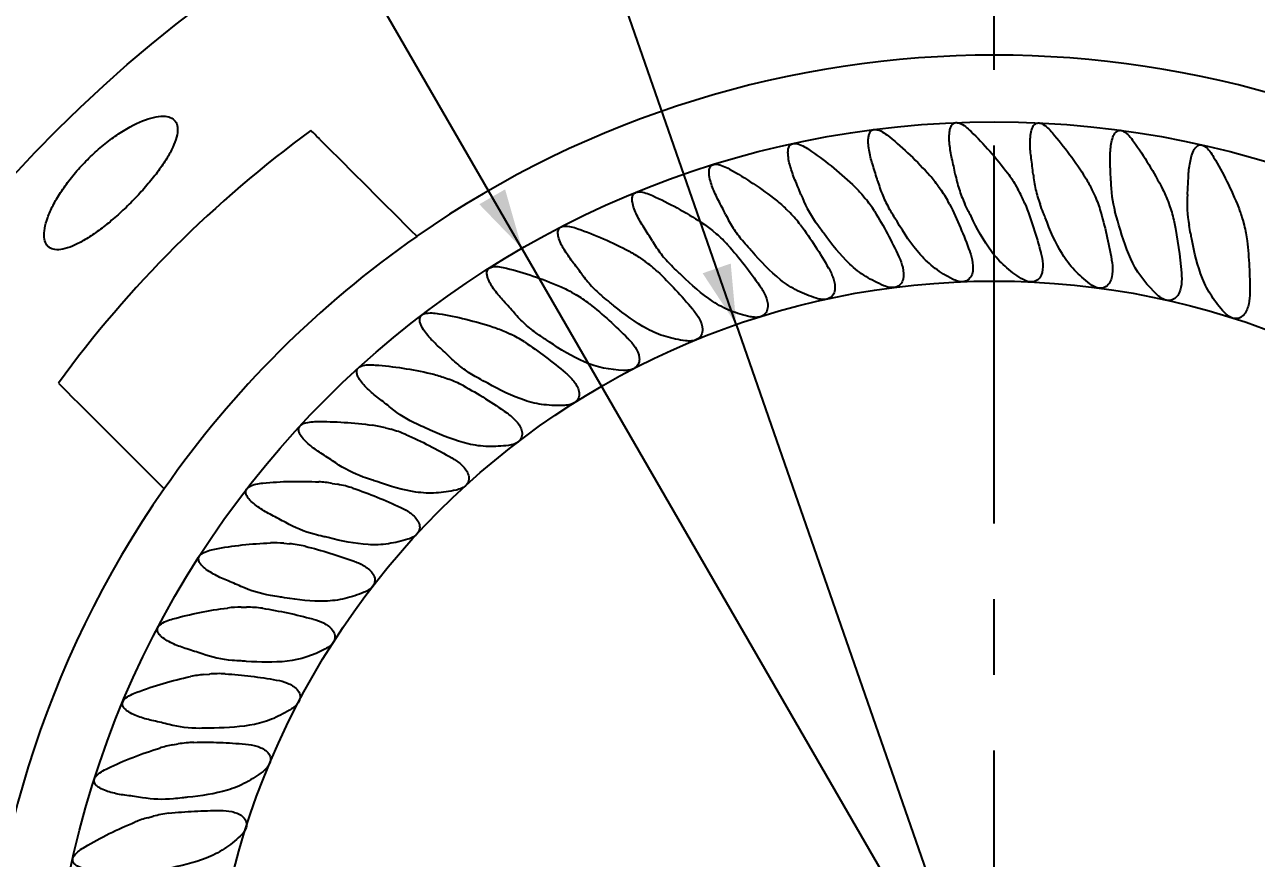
# Model space of a CAD drawing. Header units: millimetres. Extents: x 8 to 3888, y -9869 to 412.
# Drawn here: x 91.34 to 132.72, y 208.74 to 236.75 of the extents above; entities that cross this region are included whole.
import ezdxf

# ---------------------------------------------------------------- set-up
doc = ezdxf.new("R2010")
doc.units = ezdxf.units.MM
doc.linetypes.add('CENTERX2', pattern=[20.32, 12.7, -2.54, 2.54, -2.54])
doc.layers.add('CENTERLINE', color=4, linetype='CENTERX2')
doc.layers.add('DIMENSIONS', color=2, linetype='Continuous')
doc.layers.add('OUTLINE', color=7, linetype='Continuous', lineweight=25)
doc.styles.add('SLDTEXTSTYLE0', font='TXT', dxfattribs={"width": 0.75})
doc.dimstyles.new('SLDDIMSTYLE0', dxfattribs={"dimtxt": 3.5, "dimasz": 2, "dimexe": 0, "dimexo": 0.0625, "dimgap": 0.875, "dimtad": 1, "dimdec": 1, "dimrnd": 1e-09, "dimzin": 12, "dimdsep": 46, "dimtxsty": 'SLDTEXTSTYLE0', "dimblk1": 'NONE', "dimsah": 1, "dimcen": 0, "dimadec": 0, "dimazin": 3, "dimtfac": 1, "dimtdec": 1, "dimtmove": 0, "dimatfit": 3, "dimldrblk": 'NONE', "dimfxl": 0, "dimfrac": 2, "dimtolj": 1, "dimtzin": 12, "dimarcsym": 0})
doc.dimstyles.new('SLDDIMSTYLE2', dxfattribs={"dimtxt": 3.5, "dimasz": 2, "dimexe": 0, "dimexo": 0.0625, "dimgap": 0.875, "dimtad": 1, "dimdec": 4, "dimzin": 12, "dimdsep": 46, "dimtxsty": 'SLDTEXTSTYLE0', "dimsah": 1, "dimcen": 0.09, "dimazin": 3, "dimtfac": 1, "dimtofl": 0, "dimtmove": 0, "dimatfit": 3, "dimfxl": 0, "dimfrac": 2, "dimtolj": 1, "dimtzin": 12, "dimarcsym": 0})

# ---------------------------------------------------------------- blocks, each defined once
blk = doc.blocks.new('_D')
at = {"layer": 'DIMENSIONS'}
for q in [(94.388, 286.649), (132.576, 176.843)]:
    blk.add_line((115.247, 226.67), q, dxfattribs=at)
blk.add_solid([(115.247, 226.67), (115.062, 228.723), (114.118, 228.395)], dxfattribs=at)
at = {"layer": 'DIMENSIONS', "char_height": 3.5, "attachment_point": 1, "rotation": 289.1766, "style": 'SLDTEXTSTYLE0'}
for s, insert in [('%%c', (99.169, 286.631)), ('52,8', (100.894, 281.67))]:
    blk.add_mtext(s, dxfattribs=dict(at, insert=insert))
blk = doc.blocks.new('_None')
blk = doc.blocks.new('_D_1')
at = {"layer": 'DIMENSIONS'}
for q in [(77.725, 281.754), (139.774, 174.281)]:
    blk.add_line((108.049, 229.232), q, dxfattribs=at)
blk.add_solid([(108.049, 229.232), (107.482, 231.214), (106.616, 230.714)], dxfattribs=at)
at = {"layer": 'DIMENSIONS', "char_height": 3.5, "attachment_point": 1, "rotation": 300, "style": 'SLDTEXTSTYLE0'}
for s, insert in [('%%c', (82.425, 282.634)), ('63,5', (85.051, 278.086))]:
    blk.add_mtext(s, dxfattribs=dict(at, insert=insert))
blk = doc.blocks.new('_D_4')
at = {"layer": 'DIMENSIONS'}
blk.add_line((134.666, 154.085), (146.809, 133.053), dxfattribs=at)
blk.add_arc((123.912, 172.713), 43.795, 270, 300, dxfattribs=at)
for points in [[(145.809, 134.785), (143.814, 134.264), (144.295, 133.386)], [(123.912, 128.918), (125.922, 128.464), (125.9, 129.463)]]:
    blk.add_solid(points, dxfattribs=at)
at = {"layer": 'DIMENSIONS', "insert": (130.679, 133.857), "char_height": 3.5, "attachment_point": 1, "rotation": 15, "style": 'SLDTEXTSTYLE0'}
blk.add_mtext('30°', dxfattribs=at)

msp = doc.modelspace()

# ---------------------------------------------------------------- linework, layer by layer
at = {"layer": 'CENTERLINE'}
msp.add_line((123.91153, 118.38715), (123.91153, 279.77333), dxfattribs=at)
at = {"layer": 'OUTLINE'}
for p, q in [((122.0342, 231.32491), (122.13852, 231.17594)), ((124.6184, 231.37602), (124.70934, 231.21851)), ((119.46429, 231.04878), (119.5812, 230.90946)), ((127.19722, 231.2017), (127.27408, 231.03687)), ((116.92823, 230.54971), (117.05683, 230.42111)), ((129.75103, 230.80328), (129.81323, 230.63238)), ((132.2604, 230.1838), (132.30747, 230.00813)), ((114.44531, 229.83151), (114.58463, 229.7146)), ((112.03444, 228.89964), (112.18342, 228.79532)), ((109.71396, 227.76119), (109.87146, 227.67026)), ((107.50153, 226.42484), (107.66636, 226.34798)), ((105.41399, 224.90074), (105.58489, 224.83854)), ((103.46723, 223.20051), (103.6429, 223.15343)), ((101.67606, 221.33707), (101.85516, 221.30549)), ((100.05412, 219.32461), (100.23529, 219.30876)), ((98.61374, 217.17845), (98.79561, 217.17845)), ((97.3659, 214.91491), (97.54707, 214.93076)), ((96.32008, 212.55124), (96.49919, 212.58282)), ((95.48426, 210.10541), (95.65993, 210.15248))]:
    msp.add_line(p, q, dxfattribs=at)
for radius in [44.5, 31.72583, 26.37716]:
    msp.add_circle((123.91153, 201.75653), radius, dxfattribs=at)
for radius, start, end in [(33.96882, 55.173677, 124.826323), (38.92189, 126.132214, 143.867786), (33.9621, 124.824287, 145.175713), (33.96882, 145.173677, 214.826323)]:
    msp.add_arc((123.91153, 201.75653), radius, start, end, dxfattribs=at)
for points, knots in [([(94.55066, 233.11232), (94.40085, 233.01478), (94.25171, 232.90776), (93.95501, 232.67517), (93.80586, 232.54808), (93.5182, 232.28205), (93.38008, 232.14375), (93.11518, 231.85669), (92.98786, 231.70699), (92.7555, 231.40985), (92.64896, 231.26095), (92.45531, 230.96276), (92.36992, 230.81591), (92.22506, 230.53411), (92.1645, 230.39706), (92.07022, 230.13789), (92.03709, 230.01785), (91.99767, 229.79683), (91.99162, 229.69502), (92.00727, 229.51905), (92.02856, 229.44405), (92.09805, 229.32045), (92.14654, 229.27237), (92.26656, 229.20721), (92.33841, 229.18934), (92.5069, 229.18403), (92.60094, 229.19671), (92.80758, 229.25108), (92.92161, 229.29344), (93.1631, 229.40532), (93.28981, 229.4742), (93.55554, 229.63711), (93.6956, 229.73204), (93.97698, 229.9391), (94.1196, 230.05191), (94.40917, 230.29617), (94.55415, 230.42607), (94.83668, 230.69367), (94.97634, 230.83331), (95.24667, 231.11898), (95.37474, 231.26218), (95.61693, 231.54948), (95.73208, 231.69511), (95.93921, 231.97702), (96.03191, 232.11396), (96.19501, 232.38025), (96.26496, 232.50931), (96.37562, 232.74905), (96.41734, 232.86127), (96.47203, 233.07032), (96.48414, 233.16409), (96.47851, 233.33003), (96.46043, 233.40302), (96.39426, 233.52339), (96.34676, 233.57067), (96.2233, 233.63972), (96.14644, 233.66132), (95.97025, 233.67638), (95.87051, 233.67038), (95.64767, 233.6304), (95.5257, 233.59639), (95.14041, 233.45569), (94.85028, 233.3074), (94.55066, 233.11232)], [0, 0, 0, 0, 0.03125, 0.03125, 0.0625, 0.0625, 0.09375, 0.09375, 0.125, 0.125, 0.15625, 0.15625, 0.1875, 0.1875, 0.21875, 0.21875, 0.25, 0.25, 0.28125, 0.28125, 0.3125, 0.3125, 0.34375, 0.34375, 0.375, 0.375, 0.40625, 0.40625, 0.4375, 0.4375, 0.46875, 0.46875, 0.5, 0.5, 0.53125, 0.53125, 0.5625, 0.5625, 0.59375, 0.59375, 0.625, 0.625, 0.65625, 0.65625, 0.6875, 0.6875, 0.71875, 0.71875, 0.75, 0.75, 0.78125, 0.78125, 0.8125, 0.8125, 0.84375, 0.84375, 0.875, 0.875, 0.90625, 0.90625, 0.9375, 0.9375, 1, 1, 1, 1]), ([(122.49363, 232.24817), (122.45752, 232.40688), (122.42899, 232.56709), (122.40546, 232.80383), (122.40081, 232.88222), (122.40131, 233.03813), (122.40618, 233.11635), (122.42848, 233.22985), (122.43853, 233.26736), (122.46756, 233.33858), (122.48675, 233.37312), (122.54205, 233.42951), (122.58005, 233.44994), (122.66217, 233.46067), (122.70428, 233.45279), (122.81981, 233.41373), (122.88746, 233.3688), (123.01297, 233.2734), (123.07143, 233.22074), (123.12801, 233.16551)], [0, 0, 0, 0, 0.25, 0.25, 0.375, 0.375, 0.5, 0.5, 0.5625, 0.5625, 0.625, 0.625, 0.6875, 0.6875, 0.75, 0.75, 0.875, 0.875, 1, 1, 1, 1]), ([(125.15655, 232.25572), (125.13443, 232.41676), (125.11998, 232.57874), (125.11714, 232.8163), (125.11931, 232.89465), (125.13327, 233.04954), (125.14482, 233.12683), (125.1768, 233.23817), (125.19001, 233.27468), (125.22496, 233.34321), (125.24692, 233.37597), (125.30662, 233.42769), (125.34609, 233.44504), (125.42876, 233.44914), (125.46999, 233.43788), (125.58279, 233.38878), (125.64609, 233.33816), (125.7634, 233.23167), (125.81703, 233.1741), (125.86846, 233.11428)], [0, 0, 0, 0, 0.25, 0.25, 0.375, 0.375, 0.5, 0.5, 0.5625, 0.5625, 0.625, 0.625, 0.6875, 0.6875, 0.75, 0.75, 0.875, 0.875, 1, 1, 1, 1]), ([(119.84151, 232.00856), (119.79172, 232.16345), (119.74938, 232.32041), (119.70533, 232.55394), (119.69385, 232.63154), (119.68072, 232.78674), (119.67873, 232.8651), (119.69088, 232.97977), (119.69745, 233.01762), (119.72013, 233.09169), (119.73623, 233.12785), (119.78572, 233.18867), (119.82185, 233.21282), (119.90255, 233.23112), (119.94522, 233.22714), (120.06453, 233.19838), (120.13579, 233.15948), (120.26963, 233.07508), (120.33245, 233.0277), (120.39352, 232.9777)], [0, 0, 0, 0, 0.25, 0.25, 0.375, 0.375, 0.5, 0.5, 0.5625, 0.5625, 0.625, 0.625, 0.6875, 0.6875, 0.75, 0.75, 0.875, 0.875, 1, 1, 1, 1]), ([(120.39352, 232.9777), (120.62891, 232.78495), (120.86077, 232.58055), (121.31633, 232.14554), (121.53947, 231.91514), (121.7523, 231.67893)], [0, 0, 0, 0, 0.5, 0.5, 1, 1, 1, 1]), ([(123.12801, 233.16551), (123.34577, 232.95292), (123.55884, 232.72916), (123.97429, 232.25666), (124.17677, 232.00741), (124.36842, 231.75325)], [0, 0, 0, 0, 0.5, 0.5, 1, 1, 1, 1]), ([(125.86846, 233.11428), (126.06696, 232.8834), (126.25967, 232.64197), (126.63194, 232.13565), (126.81207, 231.86955), (126.98107, 231.59928)], [0, 0, 0, 0, 0.5, 0.5, 1, 1, 1, 1]), ([(127.80999, 232.03115), (127.80201, 232.19324), (127.80172, 232.35568), (127.81951, 232.5922), (127.82846, 232.6699), (127.85569, 232.82259), (127.87372, 232.89818), (127.91512, 233.00658), (127.93137, 233.04182), (127.97196, 233.10725), (127.99607, 233.13768), (128.06012, 233.18491), (128.10062, 233.19916), (128.184, 233.19667), (128.22407, 233.18201), (128.33263, 233.12341), (128.39079, 233.06802), (128.49941, 232.95078), (128.54796, 232.88852), (128.59402, 232.82439)], [0, 0, 0, 0, 0.25, 0.25, 0.375, 0.375, 0.5, 0.5, 0.5625, 0.5625, 0.625, 0.625, 0.6875, 0.6875, 0.75, 0.75, 0.875, 0.875, 1, 1, 1, 1]), ([(117.22036, 231.53872), (117.15739, 231.68836), (117.10167, 231.84061), (117.03749, 232.06887), (117.01928, 232.14503), (116.99257, 232.29828), (116.98374, 232.37605), (116.9855, 232.49041), (116.98856, 232.52824), (117.00392, 232.60327), (117.01623, 232.641), (117.06016, 232.70783), (117.0928, 232.73506), (117.17236, 232.76184), (117.21518, 232.7618), (117.33652, 232.74426), (117.41125, 232.71178), (117.55247, 232.63935), (117.62026, 232.59701), (117.6858, 232.55228)], [0, 0, 0, 0, 0.25, 0.25, 0.375, 0.375, 0.5, 0.5, 0.5625, 0.5625, 0.625, 0.625, 0.6875, 0.6875, 0.75, 0.75, 0.875, 0.875, 1, 1, 1, 1]), ([(117.6858, 232.55228), (117.93703, 232.38083), (118.1859, 232.19736), (118.67812, 231.80331), (118.92008, 231.59357), (119.15261, 231.37687)], [0, 0, 0, 0, 0.5, 0.5, 1, 1, 1, 1]), ([(128.59402, 232.82439), (128.7718, 232.57688), (128.9427, 232.31958), (129.26907, 231.78333), (129.42534, 231.50258), (129.57036, 231.21819)], [0, 0, 0, 0, 0.5, 0.5, 1, 1, 1, 1]), ([(130.43376, 231.57617), (130.43993, 231.7383), (130.45381, 231.9002), (130.49213, 232.13419), (130.50781, 232.21077), (130.54818, 232.36033), (130.57251, 232.43362), (130.62332, 232.5384), (130.64254, 232.57209), (130.68886, 232.63404), (130.71574, 232.6624), (130.78359, 232.70376), (130.82526, 232.71441), (130.90801, 232.70462), (130.94665, 232.68653), (131.04977, 232.6186), (131.10285, 232.55832), (131.20074, 232.43217), (131.24366, 232.36594), (131.28395, 232.29806)], [0, 0, 0, 0, 0.25, 0.25, 0.375, 0.375, 0.5, 0.5, 0.5625, 0.5625, 0.625, 0.625, 0.6875, 0.6875, 0.75, 0.75, 0.875, 0.875, 1, 1, 1, 1]), ([(131.28395, 232.29806), (131.4397, 232.03563), (131.58754, 231.76432), (131.86563, 231.20224), (131.9967, 230.90931), (132.11658, 230.61288)], [0, 0, 0, 0, 0.5, 0.5, 1, 1, 1, 1]), ([(114.65013, 230.84221), (114.57417, 230.98616), (114.5053, 231.13321), (114.42136, 231.35552), (114.39656, 231.43001), (114.35659, 231.58089), (114.34112, 231.65753), (114.33317, 231.77198), (114.33301, 231.81017), (114.34237, 231.88714), (114.35171, 231.92534), (114.39012, 231.99463), (114.42104, 232.02439), (114.49768, 232.0568), (114.5401, 232.06028), (114.66301, 232.05277), (114.73892, 232.02718), (114.88659, 231.9669), (114.95676, 231.93106), (115.02546, 231.89248)], [0, 0, 0, 0, 0.25, 0.25, 0.375, 0.375, 0.5, 0.5, 0.5625, 0.5625, 0.625, 0.625, 0.6875, 0.6875, 0.75, 0.75, 0.875, 0.875, 1, 1, 1, 1]), ([(115.02546, 231.89248), (115.29063, 231.74361), (115.55465, 231.58248), (116.07985, 231.23246), (116.33868, 231.04494), (116.58913, 230.84939)], [0, 0, 0, 0, 0.5, 0.5, 1, 1, 1, 1]), ([(122.60346, 231.7282), (122.63644, 231.55789), (122.6791, 231.38716), (122.78467, 231.05613), (122.84753, 230.8954), (122.92124, 230.73982)], [0, 0, 0, 0, 0.5, 0.5, 1, 1, 1, 1]), ([(125.22064, 231.72815), (125.23869, 231.55525), (125.26636, 231.38136), (125.34258, 231.04291), (125.39116, 230.87737), (125.45107, 230.71584)], [0, 0, 0, 0, 0.5, 0.5, 1, 1, 1, 1]), ([(119.99623, 231.50014), (120.04413, 231.33265), (120.10156, 231.16638), (120.23525, 230.84664), (120.31181, 230.69205), (120.39895, 230.54322)], [0, 0, 0, 0, 0.5, 0.5, 1, 1, 1, 1]), ([(112.15039, 229.92435), (112.06214, 230.06117), (111.98133, 230.20041), (111.87747, 230.41635), (111.84606, 230.48898), (111.79305, 230.63632), (111.77104, 230.71131), (111.75336, 230.82506), (111.75, 230.86359), (111.75301, 230.94066), (111.7593, 230.97952), (111.79194, 231.0511), (111.82073, 231.08334), (111.89428, 231.12144), (111.93652, 231.12839), (112.05837, 231.13115), (112.13727, 231.11207), (112.28777, 231.06536), (112.36071, 231.03588), (112.43276, 231.00334)], [0, 0, 0, 0, 0.25, 0.25, 0.375, 0.375, 0.5, 0.5, 0.5625, 0.5625, 0.625, 0.625, 0.6875, 0.6875, 0.75, 0.75, 0.875, 0.875, 1, 1, 1, 1]), ([(112.43276, 231.00334), (112.70987, 230.87815), (112.98704, 230.7406), (113.54129, 230.43736), (113.81491, 230.27343), (114.08139, 230.10049)], [0, 0, 0, 0, 0.5, 0.5, 1, 1, 1, 1]), ([(114.89079, 230.36839), (114.96631, 230.21328), (115.04999, 230.06223), (115.2371, 229.76995), (115.34133, 229.62804), (115.45356, 229.49593)], [0, 0, 0, 0, 0.5, 0.5, 1, 1, 1, 1]), ([(109.74016, 228.79211), (109.64041, 228.92061), (109.54795, 229.05204), (109.38534, 229.32585), (109.31259, 229.46761), (109.26654, 229.65279), (109.25978, 229.69028), (109.25562, 229.76744), (109.25819, 229.80695), (109.28397, 229.88186), (109.30916, 229.91646), (109.37909, 229.96178), (109.42026, 229.97256), (109.54243, 229.98651), (109.62171, 229.97451), (109.77755, 229.94082), (109.85304, 229.91766), (109.92741, 229.8916)], [0, 0, 0, 0, 0.25, 0.25, 0.5, 0.5, 0.5625, 0.5625, 0.625, 0.625, 0.6875, 0.6875, 0.75, 0.75, 0.875, 0.875, 1, 1, 1, 1]), ([(109.92741, 229.8916), (110.21437, 229.79104), (110.50261, 229.67813), (111.08176, 229.42408), (111.36797, 229.28491), (111.64845, 229.13588)], [0, 0, 0, 0, 0.5, 0.5, 1, 1, 1, 1]), ([(117.40573, 230.01757), (117.57923, 229.78535), (117.74311, 229.54706), (118.05675, 229.06217), (118.20689, 228.81478), (118.34884, 228.56911)], [0, 0, 0, 0, 0.5, 0.5, 1, 1, 1, 1]), ([(112.43143, 229.4733), (112.52019, 229.32534), (112.61685, 229.18194), (112.82942, 228.90629), (112.94518, 228.77464), (113.0681, 228.65321)], [0, 0, 0, 0, 0.5, 0.5, 1, 1, 1, 1]), ([(114.96738, 229.34301), (115.16036, 229.1269), (115.34438, 228.90381), (115.69924, 228.44792), (115.87036, 228.21456), (116.03314, 227.98226)], [0, 0, 0, 0, 0.5, 0.5, 1, 1, 1, 1]), ([(132.40786, 229.4842), (132.44209, 229.19565), (132.46484, 228.90719), (132.49396, 228.33116), (132.50029, 228.04229), (132.50039, 227.75825)], [0, 0, 0, 0, 0.5, 0.5, 1, 1, 1, 1]), ([(120.71025, 228.94465), (120.76441, 228.82803), (120.80973, 228.70863), (120.86707, 228.45947), (120.88029, 228.32653), (120.83477, 228.13963), (120.80753, 228.07858), (120.71984, 227.97916), (120.66048, 227.94409), (120.53108, 227.91091), (120.46289, 227.91164), (120.33108, 227.93309), (120.26842, 227.95321), (120.20761, 227.97865)], [0, 0, 0, 0, 0.25, 0.25, 0.5, 0.5, 0.625, 0.625, 0.75, 0.75, 0.875, 0.875, 1, 1, 1, 1]), ([(122.50712, 228.20168), (122.30821, 228.30611), (122.11603, 228.42294), (121.75176, 228.69378), (121.58068, 228.84807), (121.43156, 229.01991)], [0, 0, 0, 0, 0.5, 0.5, 1, 1, 1, 1]), ([(123.09203, 229.1202), (123.13582, 228.9993), (123.17056, 228.8764), (123.20596, 228.6232), (123.20755, 228.48961), (123.14591, 228.30739), (123.11345, 228.24895), (123.01744, 228.15755), (122.95525, 228.12779), (122.82344, 228.10602), (122.75558, 228.11268), (122.62614, 228.14553), (122.56548, 228.17104), (122.50712, 228.20168)], [0, 0, 0, 0, 0.25, 0.25, 0.5, 0.5, 0.625, 0.625, 0.75, 0.75, 0.875, 0.875, 1, 1, 1, 1]), ([(124.81731, 228.22345), (124.62799, 228.34499), (124.44659, 228.47827), (124.10732, 228.7799), (123.95062, 228.94829), (123.81716, 229.13231)], [0, 0, 0, 0, 0.5, 0.5, 1, 1, 1, 1]), ([(125.48005, 229.0875), (125.51314, 228.96324), (125.53703, 228.83779), (125.55023, 228.58246), (125.54017, 228.44924), (125.46289, 228.27309), (125.42546, 228.2177), (125.32184, 228.13501), (125.25729, 228.11078), (125.12409, 228.10058), (125.05707, 228.11313), (124.93098, 228.15714), (124.87278, 228.18784), (124.81731, 228.22345)], [0, 0, 0, 0, 0.25, 0.25, 0.5, 0.5, 0.625, 0.625, 0.75, 0.75, 0.875, 0.875, 1, 1, 1, 1]), ([(127.1206, 228.04379), (126.94124, 228.18242), (126.76944, 228.33375), (126.45815, 228.6644), (126.31983, 228.84234), (126.20348, 229.03636)], [0, 0, 0, 0, 0.5, 0.5, 1, 1, 1, 1]), ([(127.85613, 228.84679), (127.87827, 228.72013), (127.89113, 228.59306), (127.88203, 228.33755), (127.8604, 228.20572), (127.76805, 228.03697), (127.72594, 227.98506), (127.61551, 227.91171), (127.5491, 227.8932), (127.41551, 227.89465), (127.34984, 227.913), (127.22807, 227.96783), (127.17276, 228.00348), (127.1206, 228.04379)], [0, 0, 0, 0, 0.25, 0.25, 0.5, 0.5, 0.625, 0.625, 0.75, 0.75, 0.875, 0.875, 1, 1, 1, 1]), ([(107.43778, 227.45412), (107.32686, 227.57381), (107.22315, 227.69692), (107.03734, 227.95561), (106.95227, 228.09069), (106.89036, 228.27225), (106.88035, 228.30965), (106.86995, 228.38607), (106.86938, 228.42536), (106.88919, 228.50172), (106.91187, 228.53828), (106.97786, 228.58864), (107.01815, 228.60274), (107.13753, 228.62658), (107.21849, 228.62152), (107.37474, 228.60168), (107.45178, 228.58531), (107.52849, 228.56574)], [0, 0, 0, 0, 0.25, 0.25, 0.5, 0.5, 0.5625, 0.5625, 0.625, 0.625, 0.6875, 0.6875, 0.75, 0.75, 0.875, 0.875, 1, 1, 1, 1]), ([(107.52849, 228.56574), (107.82314, 228.49057), (108.12027, 228.40318), (108.71997, 228.20033), (109.0165, 228.08689), (109.30885, 227.9629)], [0, 0, 0, 0, 0.5, 0.5, 1, 1, 1, 1]), ([(112.59709, 228.4585), (112.80806, 228.26014), (113.01084, 228.05395), (113.4043, 227.63049), (113.59505, 227.41298), (113.7774, 227.19581)], [0, 0, 0, 0, 0.5, 0.5, 1, 1, 1, 1]), ([(118.35283, 228.56218), (118.41695, 228.45073), (118.4725, 228.33573), (118.55134, 228.09251), (118.5761, 227.96123), (118.54704, 227.77108), (118.52522, 227.70789), (118.44653, 227.6012), (118.39046, 227.56109), (118.26444, 227.51676), (118.19645, 227.51154), (118.06326, 227.52142), (117.9991, 227.53601), (117.9363, 227.55604)], [0, 0, 0, 0, 0.25, 0.25, 0.5, 0.5, 0.625, 0.625, 0.75, 0.75, 0.875, 0.875, 1, 1, 1, 1]), ([(120.20761, 227.97865), (119.99844, 228.06614), (119.79253, 228.16832), (119.40711, 228.40669), (119.22756, 228.54262), (119.06484, 228.70002)], [0, 0, 0, 0, 0.5, 0.5, 1, 1, 1, 1]), ([(130.2022, 228.39991), (130.2132, 228.2718), (130.21495, 228.14409), (130.18361, 227.89035), (130.15057, 227.76091), (130.04387, 227.60085), (129.99739, 227.5528), (129.88099, 227.48936), (129.81322, 227.47671), (129.68027, 227.4898), (129.61644, 227.5138), (129.49991, 227.57903), (129.44792, 227.61937), (129.39948, 227.66407)], [0, 0, 0, 0, 0.25, 0.25, 0.5, 0.5, 0.625, 0.625, 0.75, 0.75, 0.875, 0.875, 1, 1, 1, 1]), ([(110.05944, 228.36727), (110.1609, 228.22742), (110.26954, 228.09325), (110.50396, 227.83853), (110.63077, 227.71717), (110.76516, 227.6058)], [0, 0, 0, 0, 0.5, 0.5, 1, 1, 1, 1]), ([(117.9363, 227.55604), (117.71987, 227.62511), (117.50551, 227.70917), (117.10152, 227.91273), (116.91092, 228.03237), (116.735, 228.17508)], [0, 0, 0, 0, 0.5, 0.5, 1, 1, 1, 1]), ([(131.63658, 227.08718), (131.48432, 227.25451), (131.34318, 227.43093), (131.09355, 227.81059), (130.98673, 228.01241), (130.90575, 228.22392)], [0, 0, 0, 0, 0.5, 0.5, 1, 1, 1, 1]), ([(116.03772, 227.97571), (116.11131, 227.87026), (116.17667, 227.76054), (116.2764, 227.52513), (116.31251, 227.3965), (116.30013, 227.20454), (116.28391, 227.13969), (116.21482, 227.02654), (116.16245, 226.98171), (116.04077, 226.92656), (115.9735, 226.91543), (115.83996, 226.91367), (115.77477, 226.9226), (115.71046, 226.93709)], [0, 0, 0, 0, 0.25, 0.25, 0.5, 0.5, 0.625, 0.625, 0.75, 0.75, 0.875, 0.875, 1, 1, 1, 1]), ([(132.50038, 227.75025), (132.50018, 227.62167), (132.49079, 227.4943), (132.43746, 227.24426), (132.39326, 227.11818), (132.27302, 226.96803), (132.22252, 226.92422), (132.10103, 226.87117), (132.03242, 226.86447), (131.90112, 226.88909), (131.83963, 226.91857), (131.72923, 226.99371), (131.68095, 227.03843), (131.63658, 227.08718)], [0, 0, 0, 0, 0.25, 0.25, 0.5, 0.5, 0.625, 0.625, 0.75, 0.75, 0.875, 0.875, 1, 1, 1, 1]), ([(110.31292, 227.37077), (110.54047, 227.19148), (110.76043, 227.00374), (111.18912, 226.61635), (111.39815, 226.41626), (111.59878, 226.21576)], [0, 0, 0, 0, 0.5, 0.5, 1, 1, 1, 1]), ([(113.78253, 227.18969), (113.86503, 227.09106), (113.9397, 226.98745), (114.05957, 226.76162), (114.10676, 226.63664), (114.11116, 226.44432), (114.10064, 226.37831), (114.04168, 226.25957), (113.99342, 226.21034), (113.87701, 226.1448), (113.81096, 226.12785), (113.67809, 226.11445), (113.61236, 226.11767), (113.54704, 226.1265)], [0, 0, 0, 0, 0.25, 0.25, 0.5, 0.5, 0.625, 0.625, 0.75, 0.75, 0.875, 0.875, 1, 1, 1, 1]), ([(115.71046, 226.93709), (115.48832, 226.98715), (115.26745, 227.05228), (114.84788, 227.21964), (114.64764, 227.32213), (114.45979, 227.44907)], [0, 0, 0, 0, 0.5, 0.5, 1, 1, 1, 1]), ([(105.26077, 225.92055), (105.13958, 226.03036), (105.02551, 226.14404), (104.81824, 226.38514), (104.72203, 226.51147), (104.64401, 226.68816), (104.63081, 226.72456), (104.61388, 226.79958), (104.60988, 226.83864), (104.62302, 226.91651), (104.64255, 226.95493), (104.7037, 227.01062), (104.74242, 227.02819), (104.86044, 227.06262), (104.94043, 227.06442), (105.09884, 227.0582), (105.17674, 227.04856), (105.25426, 227.03585)], [0, 0, 0, 0, 0.25, 0.25, 0.5, 0.5, 0.5625, 0.5625, 0.625, 0.625, 0.6875, 0.6875, 0.75, 0.75, 0.875, 0.875, 1, 1, 1, 1]), ([(105.25426, 227.03585), (105.55437, 226.98664), (105.85833, 226.9254), (106.47372, 226.77549), (106.77838, 226.68849), (107.08038, 226.59047)], [0, 0, 0, 0, 0.5, 0.5, 1, 1, 1, 1]), ([(108.56227, 226.36165), (108.42005, 226.45995), (108.28516, 226.56789), (108.02876, 226.80136), (107.90666, 226.92764), (107.79287, 227.05872)], [0, 0, 0, 0, 0.5, 0.5, 1, 1, 1, 1]), ([(113.54704, 226.1265), (113.32076, 226.1571), (113.09544, 226.20271), (112.66337, 226.33272), (112.45496, 226.4173), (112.2565, 226.52753)], [0, 0, 0, 0, 0.5, 0.5, 1, 1, 1, 1]), ([(108.13224, 226.08811), (108.37471, 225.92922), (108.6102, 225.76135), (109.07076, 225.41299), (109.29645, 225.23187), (109.51387, 225.04956)], [0, 0, 0, 0, 0.5, 0.5, 1, 1, 1, 1]), ([(111.60443, 226.21011), (111.69521, 226.11904), (111.77863, 226.02234), (111.91773, 225.80782), (111.97562, 225.68742), (111.99677, 225.49622), (111.99205, 225.42954), (111.94366, 225.30612), (111.89987, 225.25287), (111.78962, 225.17743), (111.7253, 225.15479), (111.5941, 225.12986), (111.52834, 225.12734), (111.4625, 225.13045)], [0, 0, 0, 0, 0.25, 0.25, 0.5, 0.5, 0.625, 0.625, 0.75, 0.75, 0.875, 0.875, 1, 1, 1, 1]), ([(106.4762, 224.93025), (106.32586, 225.01583), (106.18209, 225.11161), (105.90651, 225.3217), (105.77395, 225.43675), (105.64898, 225.55761)], [0, 0, 0, 0, 0.5, 0.5, 1, 1, 1, 1]), ([(103.22571, 224.20308), (103.09617, 224.30133), (102.97185, 224.40526), (102.74499, 224.62669), (102.63828, 224.74404), (102.54519, 224.91241), (102.52874, 224.94758), (102.50514, 225.0204), (102.49744, 225.05918), (102.50317, 225.13818), (102.51894, 225.17839), (102.57465, 225.23968), (102.61205, 225.26093), (102.7263, 225.3057), (102.80723, 225.3147), (102.96504, 225.32227), (103.0435, 225.31949), (103.12202, 225.31357)], [0, 0, 0, 0, 0.25, 0.25, 0.5, 0.5, 0.5625, 0.5625, 0.625, 0.625, 0.6875, 0.6875, 0.75, 0.75, 0.875, 0.875, 1, 1, 1, 1]), ([(103.12202, 225.31357), (103.42532, 225.2907), (103.73425, 225.25607), (104.35974, 225.16044), (104.67065, 225.10036), (104.98001, 225.02904)], [0, 0, 0, 0, 0.5, 0.5, 1, 1, 1, 1]), ([(109.51999, 225.04442), (109.61836, 224.96161), (109.70989, 224.87255), (109.86716, 224.67097), (109.93533, 224.55607), (109.97306, 224.36744), (109.97417, 224.3006), (109.93672, 224.17343), (109.89774, 224.11657), (109.79448, 224.03181), (109.73238, 224.00365), (109.60385, 223.96738), (109.53856, 223.95914), (109.4727, 223.9565)], [0, 0, 0, 0, 0.25, 0.25, 0.5, 0.5, 0.625, 0.625, 0.75, 0.75, 0.875, 0.875, 1, 1, 1, 1]), ([(106.07165, 224.62026), (106.32722, 224.48302), (106.57647, 224.33629), (107.06541, 224.02953), (107.30598, 223.86881), (107.53854, 223.70608)], [0, 0, 0, 0, 0.5, 0.5, 1, 1, 1, 1]), ([(109.4727, 223.9565), (109.24443, 223.94733), (109.01796, 223.95295), (108.56991, 224.00554), (108.34649, 224.05331), (108.13213, 224.12733)], [0, 0, 0, 0, 0.5, 0.5, 1, 1, 1, 1]), ([(107.54508, 223.7015), (107.6503, 223.62758), (107.74924, 223.54683), (107.92348, 223.35972), (108.0014, 223.2512), (108.05543, 223.06659), (108.06236, 223.0001), (108.03613, 222.87015), (108.00226, 222.8101), (107.90678, 222.71667), (107.84737, 222.6832), (107.72249, 222.63587), (107.65817, 222.62197), (107.59279, 222.61359)], [0, 0, 0, 0, 0.25, 0.25, 0.5, 0.5, 0.625, 0.625, 0.75, 0.75, 0.875, 0.875, 1, 1, 1, 1]), ([(101.34808, 222.31477), (101.21139, 222.40079), (101.07795, 222.4938), (100.89432, 222.64406), (100.8356, 222.69609), (100.72542, 222.80674), (100.67368, 222.86531), (100.6095, 222.96018), (100.59024, 222.99307), (100.55967, 223.06408), (100.54835, 223.10221), (100.54648, 223.18154), (100.55821, 223.22318), (100.60803, 223.28976), (100.64305, 223.31421), (100.75367, 223.36959), (100.83248, 223.38537), (100.99032, 223.40699), (101.06907, 223.41105), (101.148, 223.412)], [0, 0, 0, 0, 0.25, 0.25, 0.375, 0.375, 0.5, 0.5, 0.5625, 0.5625, 0.625, 0.625, 0.6875, 0.6875, 0.75, 0.75, 0.875, 0.875, 1, 1, 1, 1]), ([(101.148, 223.412), (101.45221, 223.41565), (101.76372, 223.40804), (102.39456, 223.3673), (102.70935, 223.33457), (103.02372, 223.29049)], [0, 0, 0, 0, 0.5, 0.5, 1, 1, 1, 1]), ([(104.14683, 222.97841), (104.41357, 222.86389), (104.6747, 222.73941), (105.18833, 222.47652), (105.44188, 222.33744), (105.68781, 222.19556)], [0, 0, 0, 0, 0.5, 0.5, 1, 1, 1, 1]), ([(107.59279, 222.61359), (107.36662, 222.58462), (107.1407, 222.57044), (106.68947, 222.58373), (106.46234, 222.61191), (106.24243, 222.66693)], [0, 0, 0, 0, 0.5, 0.5, 1, 1, 1, 1]), ([(105.69473, 222.19156), (105.80599, 222.12709), (105.9116, 222.05527), (106.10148, 221.88407), (106.18856, 221.78275), (106.25847, 221.60354), (106.27117, 221.53791), (106.25637, 221.40617), (106.22786, 221.3434), (106.14089, 221.242), (106.08462, 221.20348), (105.96434, 221.14545), (105.90148, 221.12599), (105.83707, 221.11195)], [0, 0, 0, 0, 0.25, 0.25, 0.5, 0.5, 0.625, 0.625, 0.75, 0.75, 0.875, 0.875, 1, 1, 1, 1]), ([(99.34722, 221.34562), (99.65006, 221.37579), (99.96173, 221.39538), (100.59312, 221.40973), (100.9094, 221.40457), (101.2264, 221.38805)], [0, 0, 0, 0, 0.5, 0.5, 1, 1, 1, 1]), ([(99.64217, 220.27001), (99.49896, 220.34355), (99.35832, 220.42425), (99.1613, 220.55858), (99.09817, 220.60541), (98.97906, 220.7058), (98.9223, 220.75963), (98.84947, 220.84948), (98.82733, 220.88083), (98.79085, 220.94914), (98.7765, 220.98625), (98.76821, 221.06426), (98.77636, 221.10674), (98.82041, 221.17725), (98.85315, 221.20451), (98.95839, 221.26908), (99.03533, 221.29163), (99.19073, 221.32691), (99.26877, 221.33781), (99.34722, 221.34562)], [0, 0, 0, 0, 0.25, 0.25, 0.375, 0.375, 0.5, 0.5, 0.5625, 0.5625, 0.625, 0.625, 0.6875, 0.6875, 0.75, 0.75, 0.875, 0.875, 1, 1, 1, 1]), ([(102.37243, 221.17505), (102.64833, 221.08415), (102.91936, 220.98287), (103.45379, 220.7658), (103.71834, 220.64942), (103.97578, 220.52948)], [0, 0, 0, 0, 0.5, 0.5, 1, 1, 1, 1]), ([(105.83707, 221.11195), (105.61387, 221.06328), (105.38986, 221.0295), (104.93948, 221.00348), (104.71116, 221.01173), (104.4872, 221.0474)], [0, 0, 0, 0, 0.5, 0.5, 1, 1, 1, 1]), ([(103.98302, 220.5261), (104.09947, 220.47158), (104.21094, 220.40923), (104.41502, 220.25523), (104.5106, 220.16189), (104.59587, 219.98945), (104.61424, 219.92518), (104.61097, 219.79265), (104.58804, 219.72763), (104.51024, 219.61904), (104.45754, 219.57577), (104.34278, 219.50747), (104.28185, 219.48261), (104.21892, 219.46301)], [0, 0, 0, 0, 0.25, 0.25, 0.5, 0.5, 0.625, 0.625, 0.75, 0.75, 0.875, 0.875, 1, 1, 1, 1]), ([(97.73339, 219.13016), (98.03248, 219.18661), (98.33785, 219.23278), (98.96246, 219.30202), (99.28281, 219.32497), (99.60172, 219.33621)], [0, 0, 0, 0, 0.5, 0.5, 1, 1, 1, 1]), ([(104.21892, 219.46301), (104.00407, 219.39609), (103.78533, 219.34279), (103.33618, 219.2768), (103.10652, 219.26501), (102.87981, 219.28105)], [0, 0, 0, 0, 0.5, 0.5, 1, 1, 1, 1]), ([(98.12097, 218.08435), (97.97188, 218.14513), (97.82703, 218.21215), (97.61913, 218.32851), (97.55113, 218.37019), (97.4231, 218.46012), (97.36249, 218.50819), (97.28164, 218.59155), (97.25661, 218.62108), (97.21443, 218.68538), (97.19669, 218.72077), (97.181, 218.79892), (97.18528, 218.84143), (97.22256, 218.91563), (97.25312, 218.94614), (97.35145, 219.01929), (97.42742, 219.04917), (97.5782, 219.09761), (97.65526, 219.11541), (97.73339, 219.13016)], [0, 0, 0, 0, 0.25, 0.25, 0.375, 0.375, 0.5, 0.5, 0.5625, 0.5625, 0.625, 0.625, 0.6875, 0.6875, 0.75, 0.75, 0.875, 0.875, 1, 1, 1, 1]), ([(100.76196, 219.2239), (101.04492, 219.15734), (101.32381, 219.08004), (101.87499, 218.91042), (102.14849, 218.8176), (102.41547, 218.72053)], [0, 0, 0, 0, 0.5, 0.5, 1, 1, 1, 1]), ([(102.42298, 218.71779), (102.54374, 218.67363), (102.66022, 218.62124), (102.87694, 218.4856), (102.98029, 218.40095), (103.08026, 218.2366), (103.10417, 218.17417), (103.11247, 218.04186), (103.09529, 217.9751), (103.02725, 217.86013), (102.97852, 217.81243), (102.87015, 217.73439), (102.81162, 217.70432), (102.75063, 217.6793)], [0, 0, 0, 0, 0.25, 0.25, 0.5, 0.5, 0.625, 0.625, 0.75, 0.75, 0.875, 0.875, 1, 1, 1, 1]), ([(102.75063, 217.6793), (102.54088, 217.59328), (102.327, 217.52117), (101.8873, 217.4169), (101.65964, 217.3851), (101.43248, 217.38133)], [0, 0, 0, 0, 0.5, 0.5, 1, 1, 1, 1]), ([(99.32767, 217.13981), (99.61556, 217.09814), (99.90019, 217.04542), (100.46394, 216.92449), (100.74425, 216.85593), (101.01876, 216.78247)], [0, 0, 0, 0, 0.5, 0.5, 1, 1, 1, 1]), ([(96.79605, 215.77442), (96.63985, 215.82271), (96.48892, 215.8774), (96.27296, 215.97483), (96.20272, 216.00989), (96.06723, 216.08848), (96.00178, 216.1318), (95.91425, 216.20792), (95.88679, 216.23528), (95.83942, 216.29592), (95.81894, 216.32963), (95.7972, 216.40622), (95.79816, 216.4487), (95.82975, 216.52602), (95.85742, 216.55838), (95.94881, 216.63914), (96.02145, 216.6753), (96.16699, 216.73649), (96.24237, 216.76101), (96.3188, 216.78247)], [0, 0, 0, 0, 0.25, 0.25, 0.375, 0.375, 0.5, 0.5, 0.5625, 0.5625, 0.625, 0.625, 0.6875, 0.6875, 0.75, 0.75, 0.875, 0.875, 1, 1, 1, 1]), ([(101.02648, 216.7804), (101.15057, 216.74694), (101.27112, 216.70492), (101.49875, 216.58878), (101.60905, 216.51352), (101.72301, 216.35866), (101.7523, 216.29861), (101.77227, 216.16765), (101.7611, 216.09963), (101.70354, 215.97916), (101.65927, 215.92738), (101.55818, 215.84007), (101.50231, 215.80483), (101.44339, 215.77442)], [0, 0, 0, 0, 0.25, 0.25, 0.5, 0.5, 0.625, 0.625, 0.75, 0.75, 0.875, 0.875, 1, 1, 1, 1]), ([(98.08048, 214.93865), (98.3708, 214.92224), (98.6589, 214.89453), (99.2311, 214.82319), (99.51646, 214.7793), (99.79628, 214.73006)], [0, 0, 0, 0, 0.5, 0.5, 1, 1, 1, 1]), ([(99.80415, 214.72866), (99.93074, 214.70614), (100.05455, 214.67477), (100.29153, 214.57883), (100.40802, 214.51341), (100.535, 214.36892), (100.56939, 214.31159), (100.60053, 214.18273), (100.59521, 214.114), (100.54817, 213.98897), (100.50846, 213.93353), (100.41529, 213.83785), (100.36287, 213.79807), (100.30715, 213.76285)], [0, 0, 0, 0, 0.25, 0.25, 0.5, 0.5, 0.625, 0.625, 0.75, 0.75, 0.875, 0.875, 1, 1, 1, 1]), ([(95.67749, 213.35781), (95.51884, 213.39205), (95.36173, 213.43384), (95.13742, 213.51243), (95.06449, 213.54128), (94.92358, 213.60744), (94.85476, 213.64484), (94.76141, 213.71271), (94.73189, 213.73731), (94.67905, 213.79392), (94.65574, 213.82593), (94.62772, 213.89901), (94.62468, 213.94233), (94.649, 214.02153), (94.67364, 214.05644), (94.75839, 214.14578), (94.82762, 214.18795), (94.96789, 214.26183), (95.04037, 214.29255), (95.1142, 214.32043)], [0, 0, 0, 0, 0.25, 0.25, 0.375, 0.375, 0.5, 0.5, 0.5625, 0.5625, 0.625, 0.625, 0.6875, 0.6875, 0.75, 0.75, 0.875, 0.875, 1, 1, 1, 1]), ([(100.30715, 213.76285), (100.11492, 213.64132), (99.91637, 213.53301), (99.50117, 213.35403), (99.28317, 213.28354), (99.06077, 213.24051)], [0, 0, 0, 0, 0.5, 0.5, 1, 1, 1, 1]), ([(94.12877, 211.76277), (94.40442, 211.89536), (94.68784, 212.01905), (95.27153, 212.24687), (95.57376, 212.35159), (95.8801, 212.44536)], [0, 0, 0, 0, 0.5, 0.5, 1, 1, 1, 1]), ([(97.02987, 212.63716), (97.32042, 212.64611), (97.6098, 212.64363), (98.18611, 212.62243), (98.47432, 212.60357), (98.75733, 212.57891)], [0, 0, 0, 0, 0.5, 0.5, 1, 1, 1, 1]), ([(98.76529, 212.57821), (98.89337, 212.5668), (99.01943, 212.54634), (99.26388, 212.47142), (99.38562, 212.4164), (99.52472, 212.28353), (99.56396, 212.22941), (99.60623, 212.10376), (99.60691, 212.03482), (99.57094, 211.90617), (99.53622, 211.84748), (99.45174, 211.74405), (99.40299, 211.69985), (99.35056, 211.65991)], [0, 0, 0, 0, 0.25, 0.25, 0.5, 0.5, 0.625, 0.625, 0.75, 0.75, 0.875, 0.875, 1, 1, 1, 1]), ([(94.77381, 210.8529), (94.61295, 210.87317), (94.4529, 210.9011), (94.22333, 210.95959), (94.14849, 210.98185), (94.00323, 211.03497), (93.93266, 211.06541), (93.83264, 211.12502), (93.80067, 211.14707), (93.74261, 211.19877), (93.71662, 211.22802), (93.68113, 211.2992), (93.67402, 211.34159), (93.69081, 211.42331), (93.71218, 211.46028), (93.78876, 211.55718), (93.85347, 211.60487), (93.98781, 211.69151), (94.05758, 211.72852), (94.12877, 211.76277)], [0, 0, 0, 0, 0.25, 0.25, 0.375, 0.375, 0.5, 0.5, 0.5625, 0.5625, 0.625, 0.625, 0.6875, 0.6875, 0.75, 0.75, 0.875, 0.875, 1, 1, 1, 1]), ([(99.35056, 211.65991), (99.17032, 211.5226), (98.98242, 211.39758), (98.5844, 211.18291), (98.37275, 211.09332), (98.15444, 211.03092)], [0, 0, 0, 0, 0.5, 0.5, 1, 1, 1, 1]), ([(96.18386, 210.25287), (96.47241, 210.2871), (96.76088, 210.30984), (97.3369, 210.33897), (97.62577, 210.3453), (97.90981, 210.34539)], [0, 0, 0, 0, 0.5, 0.5, 1, 1, 1, 1]), ([(97.91781, 210.34539), (98.04639, 210.34519), (98.17376, 210.33579), (98.4238, 210.28246), (98.54988, 210.23826), (98.70003, 210.11802), (98.74384, 210.06753), (98.79689, 209.94604), (98.80359, 209.87743), (98.77897, 209.74612), (98.7495, 209.68463), (98.67435, 209.57423), (98.62963, 209.52595), (98.58088, 209.48159)], [0, 0, 0, 0, 0.25, 0.25, 0.5, 0.5, 0.625, 0.625, 0.75, 0.75, 0.875, 0.875, 1, 1, 1, 1]), ([(93.37, 209.12895), (93.63243, 209.2847), (93.90374, 209.43254), (94.46583, 209.71064), (94.75875, 209.84171), (95.05518, 209.96158)], [0, 0, 0, 0, 0.5, 0.5, 1, 1, 1, 1]), ([(98.58088, 209.48159), (98.41355, 209.32933), (98.23713, 209.18819), (97.85747, 208.93856), (97.65565, 208.83174), (97.44414, 208.75075)], [0, 0, 0, 0, 0.5, 0.5, 1, 1, 1, 1]), ([(94.09189, 208.27877), (93.92976, 208.28494), (93.76786, 208.29882), (93.53387, 208.33713), (93.4573, 208.35281), (93.30773, 208.39318), (93.23444, 208.41752), (93.12966, 208.46833), (93.09598, 208.48755), (93.03402, 208.53387), (93.00566, 208.56074), (92.9643, 208.6286), (92.95365, 208.67027), (92.96344, 208.75302), (92.98153, 208.79165), (93.04946, 208.89477), (93.10974, 208.94786), (93.23589, 209.04574), (93.30212, 209.08866), (93.37, 209.12895)], [0, 0, 0, 0, 0.25, 0.25, 0.375, 0.375, 0.5, 0.5, 0.5625, 0.5625, 0.625, 0.625, 0.6875, 0.6875, 0.75, 0.75, 0.875, 0.875, 1, 1, 1, 1])]:
    msp.add_open_spline(points, degree=3, knots=knots, dxfattribs=at)
for points in [[(101.24788, 232.90547), (101.14645, 233.00689), (101.05095, 233.10239), (100.96121, 233.19213)], [(101.24788, 232.90547), (102.33581, 231.81754), (103.4239, 230.72944), (104.51225, 229.6411)], [(122.60346, 231.7282), (122.56948, 231.90367), (122.53261, 232.07691), (122.49363, 232.24817)], [(125.22064, 231.72815), (125.20208, 231.90589), (125.18045, 232.08169), (125.15655, 232.25572)], [(119.99623, 231.50014), (119.94708, 231.672), (119.89525, 231.84137), (119.84151, 232.00856)], [(124.36842, 231.75325), (124.45873, 231.63349), (124.54294, 231.50672), (124.6184, 231.37602)], [(127.82786, 231.50001), (127.82486, 231.67867), (127.81864, 231.85568), (127.80999, 232.03115)], [(117.41881, 231.04572), (117.35486, 231.21266), (117.28846, 231.37687), (117.22036, 231.53872)], [(119.15261, 231.37687), (119.26275, 231.27423), (119.36786, 231.1637), (119.46429, 231.04878)], [(122.0342, 231.32491), (121.94781, 231.4483), (121.85276, 231.56742), (121.7523, 231.67893)], [(126.98107, 231.59928), (127.0607, 231.47193), (127.13365, 231.33802), (127.19722, 231.2017)], [(127.82786, 231.50001), (127.83371, 231.15074), (127.87774, 230.80459), (127.96918, 230.47146)], [(130.40527, 231.04549), (130.41786, 231.22371), (130.42708, 231.4006), (130.43376, 231.57617)], [(117.41881, 231.04572), (117.54315, 230.72111), (117.70081, 230.41312), (117.90339, 230.12753)], [(119.8936, 230.47704), (119.79976, 230.6286), (119.69581, 230.77287), (119.5812, 230.90946)], [(122.41205, 230.71794), (122.33161, 230.87741), (122.24058, 231.03017), (122.13852, 231.17593)], [(124.94191, 230.73842), (124.87556, 230.90459), (124.79815, 231.06468), (124.70934, 231.21851)], [(127.27408, 231.03687), (127.34936, 230.87542), (127.41246, 230.70917), (127.46392, 230.53833)], [(129.57036, 231.21819), (129.63951, 231.08258), (129.69972, 230.94427), (129.75103, 230.80328)], [(130.40527, 231.04549), (130.38055, 230.69558), (130.39417, 230.34937), (130.45641, 230.00854)], [(114.89079, 230.36839), (114.81253, 230.52914), (114.73207, 230.68693), (114.65013, 230.84221)], [(116.58913, 230.84939), (116.70885, 230.75592), (116.8219, 230.65604), (116.92823, 230.54971)], [(119.8936, 230.47704), (120.20137, 229.97998), (120.46613, 229.46773), (120.70688, 228.9519)], [(120.55352, 230.28812), (120.50068, 230.37233), (120.4492, 230.45739), (120.39895, 230.54322)], [(122.41205, 230.71794), (122.67622, 230.19417), (122.89509, 229.66077), (123.0893, 229.12771)], [(123.05299, 230.47222), (123.00771, 230.56068), (122.96384, 230.6499), (122.92124, 230.73982)], [(123.13344, 230.30867), (123.10752, 230.3636), (123.08069, 230.41811), (123.05299, 230.47222)], [(124.94191, 230.73842), (125.15949, 230.19346), (125.33101, 229.64302), (125.47799, 229.09522)], [(125.55899, 230.43778), (125.52159, 230.52985), (125.48567, 230.62255), (125.45107, 230.71584)], [(127.46392, 230.53833), (127.6328, 229.97774), (127.75586, 229.41442), (127.85475, 228.85466)], [(128.05246, 230.18505), (128.02322, 230.28004), (127.99551, 230.37553), (127.96918, 230.47146)], [(129.81323, 230.63238), (129.87405, 230.46528), (129.92246, 230.29417), (129.9589, 230.1192)], [(132.11658, 230.61288), (132.1735, 230.47213), (132.22147, 230.32911), (132.2604, 230.1838)], [(114.08139, 230.10049), (114.20853, 230.01799), (114.32987, 229.92837), (114.44531, 229.83151)], [(117.40573, 230.01757), (117.29942, 230.15986), (117.1817, 230.29624), (117.05683, 230.42111)], [(118.0796, 229.88688), (118.01957, 229.96625), (117.96088, 230.0465), (117.90339, 230.12753)], [(120.64792, 230.13221), (120.61731, 230.18467), (120.58583, 230.23663), (120.55352, 230.28812)], [(121.43156, 229.01991), (121.1353, 229.36131), (120.87968, 229.73509), (120.64792, 230.13221)], [(123.81716, 229.13231), (123.55191, 229.49805), (123.3298, 229.89267), (123.13344, 230.30867)], [(125.62489, 230.26784), (125.60385, 230.32481), (125.58187, 230.38145), (125.55899, 230.43778)], [(126.20348, 229.03636), (125.97121, 229.42366), (125.78431, 229.83612), (125.62489, 230.26784)], [(128.10329, 230.01001), (128.0873, 230.0686), (128.07034, 230.12694), (128.05246, 230.18505)], [(129.9589, 230.1192), (130.07797, 229.54751), (130.15165, 228.97558), (130.2015, 228.40787)], [(104.51708, 229.63626), (104.51539, 229.63795), (104.51378, 229.63956), (104.51225, 229.6411)], [(112.43143, 229.4733), (112.33944, 229.62664), (112.24554, 229.77682), (112.15039, 229.92435)], [(114.96738, 229.34301), (114.84887, 229.47572), (114.72005, 229.60097), (114.58463, 229.7146)], [(118.18724, 229.73979), (118.15217, 229.78938), (118.11628, 229.8384), (118.0796, 229.88688)], [(119.06484, 228.70002), (118.73984, 229.01441), (118.45263, 229.36451), (118.18724, 229.73979)], [(128.57235, 228.73279), (128.3748, 229.13869), (128.22453, 229.56586), (128.10329, 230.01001)], [(130.51441, 229.71597), (130.49356, 229.81316), (130.47428, 229.91069), (130.45641, 230.00854)], [(130.54979, 229.53716), (130.53897, 229.59692), (130.52716, 229.65652), (130.51441, 229.71597)], [(132.30747, 230.00813), (132.35336, 229.83688), (132.38674, 229.66222), (132.40786, 229.4842)], [(115.65007, 229.27155), (115.58335, 229.34538), (115.51789, 229.42021), (115.45356, 229.49593)], [(115.77012, 229.1344), (115.73087, 229.18073), (115.69084, 229.22644), (115.65007, 229.27155)], [(130.90575, 228.22392), (130.7444, 228.64533), (130.63189, 229.08395), (130.54979, 229.53716)], [(111.64845, 229.13588), (111.78255, 229.06464), (111.91123, 228.98591), (112.03444, 228.89964)], [(116.735, 228.17508), (116.38404, 228.45977), (116.06738, 228.78348), (115.77012, 229.1344)], [(120.70688, 228.9519), (120.708, 228.94948), (120.70913, 228.94707), (120.71025, 228.94465)], [(123.0893, 229.12771), (123.09022, 229.12521), (123.09113, 229.12271), (123.09203, 229.1202)], [(125.47799, 229.09522), (125.47868, 229.09265), (125.47937, 229.09007), (125.48005, 229.0875)], [(127.85475, 228.85466), (127.85522, 228.85204), (127.85568, 228.84941), (127.85613, 228.84679)], [(110.05944, 228.36727), (109.95442, 228.51204), (109.84779, 228.65346), (109.74016, 228.79211)], [(112.59709, 228.4585), (112.46649, 228.58129), (112.32865, 228.69363), (112.18342, 228.79532)], [(113.28342, 228.44682), (113.21054, 228.51453), (113.1388, 228.58337), (113.0681, 228.65321)], [(113.41496, 228.32065), (113.37183, 228.36338), (113.32797, 228.40543), (113.28342, 228.44682)], [(118.34884, 228.56911), (118.35017, 228.5668), (118.3515, 228.56449), (118.35283, 228.56218)], [(129.39948, 227.66407), (129.06678, 227.97107), (128.77036, 228.32593), (128.57235, 228.73279)], [(130.2015, 228.40787), (130.20174, 228.40522), (130.20197, 228.40256), (130.2022, 228.39991)], [(114.45979, 227.44907), (114.08552, 227.70198), (113.74183, 227.99682), (113.41496, 228.32065)], [(109.30885, 227.9629), (109.44887, 227.90352), (109.5839, 227.83628), (109.71396, 227.76119)], [(110.31292, 227.37077), (110.1722, 227.48164), (110.0251, 227.58156), (109.87146, 227.67026)], [(110.99765, 227.41895), (110.91916, 227.48004), (110.8417, 227.54236), (110.76516, 227.6058)], [(116.03314, 227.98226), (116.03467, 227.98007), (116.03619, 227.97789), (116.03772, 227.97571)], [(132.50039, 227.75825), (132.50039, 227.75558), (132.50038, 227.75292), (132.50038, 227.75025)], [(107.79287, 227.05872), (107.67562, 227.1938), (107.55706, 227.32539), (107.43778, 227.45412)], [(111.13969, 227.30473), (111.09301, 227.34353), (111.04565, 227.38159), (110.99765, 227.41895)], [(112.2565, 226.52753), (111.86177, 226.74677), (111.49367, 227.01051), (111.13969, 227.30473)], [(113.7774, 227.19581), (113.77911, 227.19377), (113.78082, 227.19173), (113.78253, 227.18969)], [(107.08038, 226.59047), (107.22516, 226.54348), (107.36553, 226.48825), (107.50153, 226.42484)], [(108.13224, 226.08811), (107.98239, 226.18629), (107.82714, 226.273), (107.66636, 226.34798)], [(108.81016, 226.19578), (108.72665, 226.24979), (108.64405, 226.30513), (108.56227, 226.36165)], [(105.64898, 225.55761), (105.52037, 225.68198), (105.3908, 225.80273), (105.26077, 225.92055)], [(108.96162, 226.09437), (108.91173, 226.12895), (108.86124, 226.16275), (108.81016, 226.19578)], [(110.14192, 225.41747), (109.72972, 225.60141), (109.34002, 225.83203), (108.96162, 226.09437)], [(111.59878, 226.21576), (111.60066, 226.21388), (111.60255, 226.21199), (111.60443, 226.21011)], [(111.4625, 225.13045), (111.00339, 225.15209), (110.55912, 225.23129), (110.14192, 225.41747)], [(92.47593, 224.70685), (92.56596, 224.61682), (92.66149, 224.52129), (92.7626, 224.42018)], [(104.98001, 225.02904), (105.12799, 224.99492), (105.27317, 224.952), (105.41399, 224.90074)], [(106.07165, 224.62026), (105.9138, 224.70502), (105.75158, 224.77787), (105.58489, 224.83854)], [(106.73761, 224.78661), (106.64971, 224.83314), (106.5626, 224.88106), (106.4762, 224.93025)], [(106.89733, 224.69878), (106.84461, 224.72889), (106.79136, 224.75816), (106.73761, 224.78661)], [(108.13213, 224.12733), (107.70559, 224.2746), (107.29727, 224.47036), (106.89733, 224.69878)], [(109.51387, 225.04956), (109.51591, 225.04785), (109.51795, 225.04613), (109.51999, 225.04442)], [(96.02696, 221.15582), (94.93861, 222.24417), (93.85051, 223.33227), (92.7626, 224.42018)], [(103.64407, 223.87535), (103.50509, 223.98806), (103.36549, 224.09706), (103.22571, 224.20308)], [(104.52283, 223.32247), (104.20394, 223.46881), (103.91356, 223.65681), (103.64407, 223.87535)], [(107.53854, 223.70608), (107.54072, 223.70456), (107.5429, 223.70303), (107.54508, 223.7015)], [(103.46723, 223.20051), (103.32247, 223.23929), (103.17335, 223.26951), (103.02372, 223.29049)], [(104.14683, 222.97841), (103.98218, 223.04909), (103.81423, 223.10753), (103.6429, 223.15343)], [(104.79576, 223.20217), (104.70414, 223.24086), (104.61319, 223.28101), (104.52283, 223.32247)], [(104.96252, 223.1286), (104.90738, 223.154), (104.85178, 223.17851), (104.79576, 223.20217)], [(106.24243, 222.66693), (105.8048, 222.77644), (105.38096, 222.93585), (104.96252, 223.1286)], [(101.79341, 222.02476), (101.6451, 222.12495), (101.49653, 222.22136), (101.34808, 222.31477)], [(105.68781, 222.19556), (105.69012, 222.19423), (105.69243, 222.19289), (105.69473, 222.19156)], [(102.71701, 221.55057), (102.38708, 221.66838), (102.08132, 221.83027), (101.79341, 222.02476)], [(101.67606, 221.33707), (101.5283, 221.36312), (101.3768, 221.38022), (101.2264, 221.38805)], [(102.99939, 221.45451), (102.90475, 221.48507), (102.81064, 221.51714), (102.71701, 221.55057)], [(103.17193, 221.39576), (103.11478, 221.41625), (103.05726, 221.43583), (102.99939, 221.45451)], [(104.4872, 221.0474), (104.04181, 221.11833), (103.60568, 221.24017), (103.17193, 221.39576)], [(96.02696, 221.15582), (96.0285, 221.15428), (96.03011, 221.15267), (96.0318, 221.15098)], [(102.37243, 221.17505), (102.20209, 221.23117), (102.02968, 221.27471), (101.85516, 221.30549)], [(100.11109, 220.01991), (99.95471, 220.10674), (99.79811, 220.18994), (99.64217, 220.27001)], [(103.97578, 220.52948), (103.9782, 220.52836), (103.98061, 220.52723), (103.98302, 220.5261)], [(101.0725, 219.62803), (100.73424, 219.71645), (100.4154, 219.85095), (100.11109, 220.01991)], [(100.05411, 219.32461), (99.90446, 219.3377), (99.75198, 219.3415), (99.60172, 219.33621)], [(100.76196, 219.2239), (100.5897, 219.26441), (100.41182, 219.29331), (100.23529, 219.30876)], [(101.36217, 219.55694), (101.26523, 219.57913), (101.16869, 219.60288), (101.0725, 219.62803)], [(101.53918, 219.51345), (101.48046, 219.52889), (101.42145, 219.54337), (101.36217, 219.55694)], [(102.87981, 219.28105), (102.43003, 219.31289), (101.98494, 219.39623), (101.53918, 219.51345)], [(102.41547, 218.72053), (102.41798, 218.71962), (102.42048, 218.71871), (102.42298, 218.71779)], [(98.6099, 217.87607), (98.44716, 217.94866), (98.28369, 218.01801), (98.12097, 218.08435)], [(99.60181, 217.56947), (99.25701, 217.6281), (98.92768, 217.73431), (98.6099, 217.87607)], [(99.89657, 217.5239), (99.79807, 217.53756), (99.69982, 217.5528), (99.60181, 217.56947)], [(100.0767, 217.496), (100.01686, 217.50626), (99.95679, 217.51555), (99.89657, 217.5239)], [(101.43248, 217.38133), (100.98173, 217.37385), (100.53108, 217.41806), (100.0767, 217.496)], [(96.3188, 216.78247), (96.91633, 216.9503), (97.53029, 217.0728), (98.16206, 217.15057)], [(98.61374, 217.17845), (98.46347, 217.17845), (98.31124, 217.16894), (98.16206, 217.15057)], [(99.32767, 217.13981), (99.15254, 217.16516), (98.97284, 217.17845), (98.79561, 217.17845)], [(101.01876, 216.78247), (101.02134, 216.78178), (101.02391, 216.78109), (101.02648, 216.7804)], [(97.30127, 215.60954), (97.1336, 215.66741), (96.96455, 215.72232), (96.79605, 215.77442)], [(98.31612, 215.39056), (97.96719, 215.41895), (97.6299, 215.49613), (97.30127, 215.60954)], [(101.44339, 215.77442), (101.03442, 215.56332), (100.60987, 215.40999), (100.15623, 215.3627)], [(98.61374, 215.37086), (98.51442, 215.37588), (98.41522, 215.3825), (98.31612, 215.39056)], [(98.79561, 215.35876), (98.73511, 215.36377), (98.67446, 215.36779), (98.61374, 215.37086)], [(100.15623, 215.3627), (99.70795, 215.31596), (99.25515, 215.32072), (98.79561, 215.35876)], [(95.1142, 214.32043), (95.68886, 214.53744), (96.29019, 214.71405), (96.91836, 214.84778)], [(97.3659, 214.91491), (97.21579, 214.90178), (97.06514, 214.87903), (96.91836, 214.84778)], [(98.08048, 214.93865), (97.90152, 214.94876), (97.72371, 214.94622), (97.54708, 214.93076)], [(99.79628, 214.73006), (99.7989, 214.7296), (99.80153, 214.72913), (99.80415, 214.72866)], [(96.19516, 213.23759), (96.02188, 213.28093), (95.84928, 213.32073), (95.67749, 213.35781)], [(97.22524, 213.10789), (96.87555, 213.10576), (96.53277, 213.15316), (96.19516, 213.23759)], [(97.52344, 213.11421), (97.42408, 213.11055), (97.32468, 213.1085), (97.22524, 213.10789)], [(97.70567, 213.11801), (97.64496, 213.11772), (97.58419, 213.11644), (97.52344, 213.11421)], [(99.06077, 213.24051), (98.6181, 213.15485), (98.16661, 213.12016), (97.70567, 213.11801)], [(96.32008, 212.55124), (96.17104, 212.52496), (96.02348, 212.48924), (95.8801, 212.44536)], [(97.02987, 212.63716), (96.85306, 212.63171), (96.67421, 212.61368), (96.49919, 212.58282)], [(98.75733, 212.57891), (98.75998, 212.57868), (98.76264, 212.57844), (98.76529, 212.57821)], [(98.15444, 211.03092), (97.72075, 210.90696), (97.27399, 210.83308), (96.81517, 210.79078)], [(95.29999, 210.77826), (95.12357, 210.80633), (94.94816, 210.83094), (94.77381, 210.8529)], [(96.33745, 210.73884), (95.98964, 210.70627), (95.644, 210.72353), (95.29999, 210.77826)], [(96.63397, 210.77111), (96.53531, 210.75881), (96.43647, 210.74811), (96.33745, 210.73884)], [(96.81517, 210.79078), (96.75472, 210.78521), (96.69429, 210.77863), (96.63397, 210.77111)], [(96.18386, 210.25287), (96.00805, 210.23201), (95.83123, 210.19838), (95.65993, 210.15248)], [(97.90981, 210.34539), (97.91248, 210.34539), (97.91514, 210.34539), (97.91781, 210.34539)], [(95.48426, 210.10541), (95.33876, 210.06642), (95.19432, 210.01785), (95.05518, 209.96158)], [(97.44414, 208.75075), (97.02274, 208.5894), (96.58411, 208.4769), (96.1309, 208.3948)]]:
    msp.add_open_spline(points, degree=3, dxfattribs=at)

# ---------------------------------------------------------------- dimensions: what is measured, and where the dimension line sits
at = {"layer": 'DIMENSIONS'}
for p1, p2, picture, middle in [((132.57592, 176.84302), (115.24714, 226.67004), '_D', (97.22886, 278.47967)), ((139.77444, 174.28116), (108.04861, 229.23191), '_D_1', (82.05023, 274.26246))]:
    dim = msp.add_diameter_dim_2p(p1=p1, p2=p2, dimstyle='SLDDIMSTYLE0', dxfattribs=at)
    dim.commit()
    dim.dimension.update_dxf_attribs({"geometry": picture, "text_midpoint": middle, "dimtype": 163})
dim = msp.add_angular_dim_2l(base=(135.24648, 130.41011), line1=((123.91153, 118.38715), (123.91153, 279.77333)), line2=((134.16609, 154.95128), (116.88633, 184.88071)), dimstyle='SLDDIMSTYLE2', dxfattribs=at)
dim.commit()
dim.dimension.update_dxf_attribs({"geometry": '_D_4', "text_midpoint": (135.24648, 130.41011), "dimtype": 162})

doc.saveas('drawing.dxf')
